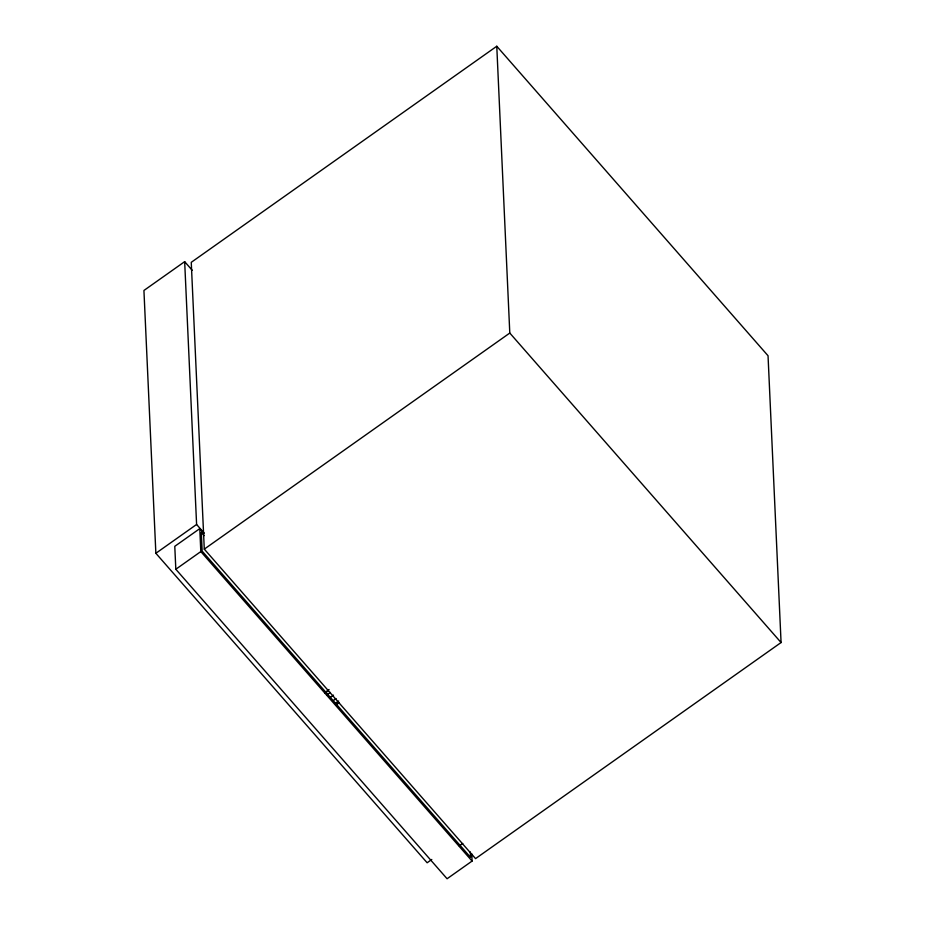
<?xml version="1.0" encoding="UTF-8"?>
<svg xmlns="http://www.w3.org/2000/svg" width="925" height="925" viewBox="0 0 925 925"><rect width="100%" height="100%" fill="white"/><g stroke="black" fill="none" stroke-linecap="round" stroke-linejoin="round"><path stroke-width="1.39" d="M192.284 270.343L184.665 261.659L143.93 290.473L155.863 553.277L427.142 862.771L431.79 859.475M496.771 46.25L191.255 262.33L204.286 549.126L475.554 858.62L781.07 642.54L768.039 355.743L496.771 46.25L509.791 333.046L781.07 642.54M155.863 553.277L196.597 524.463L184.665 261.659M203.581 532.973L199.777 528.637L174.779 546.317L175.819 569.257L447.087 878.75L472.085 861.071L471.762 853.902M175.819 569.257L200.817 551.577L199.777 528.637M204.286 549.126L509.791 333.046M325.577 692.016L329.069 689.553M324.976 693.091L328.456 690.628M326.907 694.918L330.398 692.443M330.017 697.6L333.497 695.138M332.618 701.034L336.099 698.572M335.162 703.474L338.654 701.011M336.434 704.018L338.758 702.364M335.821 705.081L339.313 702.618M459.286 845.936L462.754 843.473M196.597 524.463L204.217 533.158M204.159 535.621L201.315 532.372L202.159 551.138L470.547 857.336L470.305 851.971M200.817 551.577L472.085 861.071"/></g></svg>
